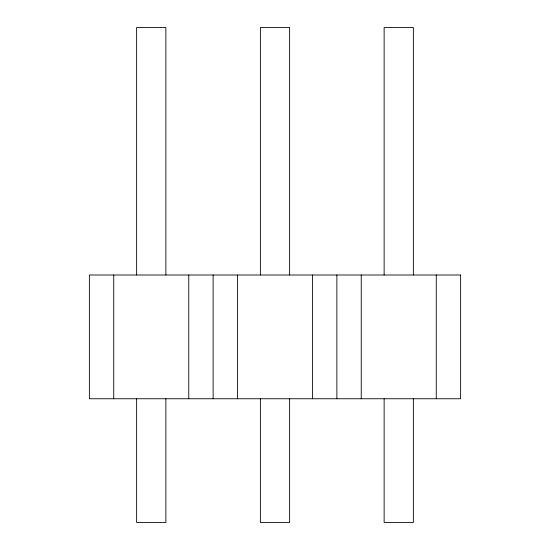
<?xml version="1.0" encoding="UTF-8"?>
<svg xmlns="http://www.w3.org/2000/svg" width="550" height="550" viewBox="0 0 550 550"><rect width="100%" height="100%" fill="white"/><g stroke="black" fill="none" stroke-linecap="round" stroke-linejoin="round"><path stroke-width="0.82" d="M436.267 275L436.267 398.75M413.366 275L413.366 27.5L384.134 27.5L384.134 275M413.366 398.75L413.366 522.5L384.134 522.5L384.134 398.75M361.233 275L361.233 398.75M336.875 275L336.875 398.75M312.517 275L312.517 398.75M289.616 275L289.616 27.5L260.384 27.5L260.384 275M289.616 398.75L289.616 522.5L260.384 522.5L260.384 398.75M237.483 275L237.483 398.75M213.125 275L213.125 398.75M188.767 275L188.767 398.75M165.866 275L165.866 27.5L136.634 27.5L136.634 275M165.866 398.75L165.866 522.5L136.634 522.5L136.634 398.75M113.733 275L113.733 398.75M460.625 275L89.375 275L89.375 398.75L460.625 398.75L460.625 275"/></g></svg>
